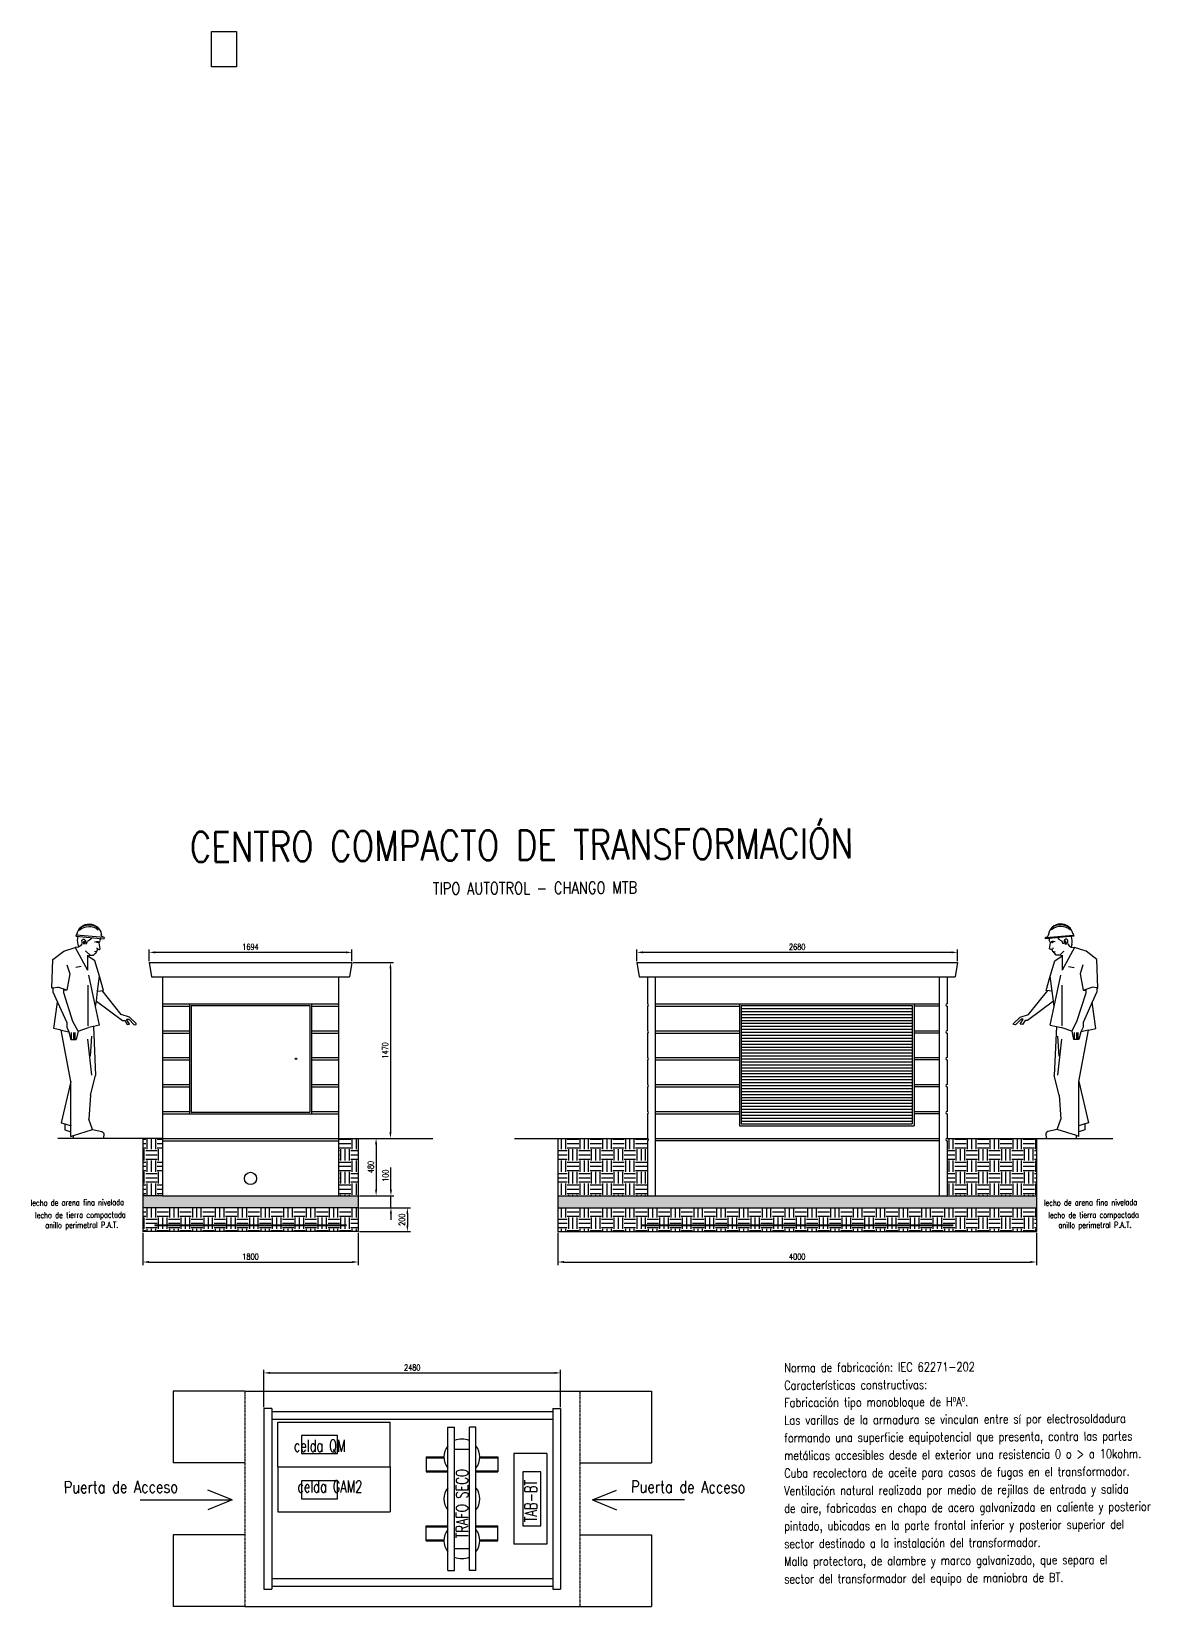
# Model space of a CAD drawing. Header units: millimetres. Extents: x 34002 to 70827, y 19117 to 33202.
# Drawn here: x 34002 to 43356, y 19407 to 32572 of the extents above; entities that cross this region are included whole.
import ezdxf

# ---------------------------------------------------------------- set-up
doc = ezdxf.new("R2010")
doc.units = ezdxf.units.MM
doc.linetypes.add('HIDDEN2', pattern=[4.7625, 3.175, -1.5875])
doc.layers.add('DIM1-25', color=7, linetype='Continuous')
doc.layers.add('Textos catenaria', color=7, linetype='Continuous')
doc.styles.add('SIMPLEX', font='simplex.shx', dxfattribs={"width": 0.75})
doc.styles.add('STYLE-MSF', font='simplex.shx', dxfattribs={"width": 0.8})
doc.dimstyles.new('M_DIM1-20', dxfattribs={"dimscale": 20, "dimtxt": 2.5, "dimasz": 2.5, "dimexe": 1.25, "dimexo": 0.5, "dimgap": 1, "dimtad": 1, "dimdec": 1, "dimtxsty": 'STYLE-MSF', "dimcen": 2.5, "dimclrd": 8, "dimclre": 8, "dimclrt": 3, "dimaunit": 1, "dimadec": 1, "dimazin": 2, "dimtfac": 1, "dimtdec": 1, "dimtmove": 0, "dimatfit": 3, "dimfxl": 1, "dimlwd": -1, "dimlwe": -1, "dimarcsym": 0})
picture_1 = doc.add_image_def('image2.jpg', size_in_pixel=(2331, 1646))

# ---------------------------------------------------------------- blocks, each defined once
blk = doc.blocks.new('centro compacto vista frontal')
at = {"color": 4}
for p, q in [((-847, 1805), (847, 1805)), ((-847, 1805), (-827, 1685)), ((847, 1805), (827, 1685)), ((-827, 1685), (827, 1685)), ((-735, 1685), (-735, -145)), ((735, 1685), (735, -145)), ((-735, 1460), (735, 1460)), ((-510, 1460), (-510, 540)), ((510, 1460), (510, 540)), ((-735, 1440), (-510, 1440)), ((-495, 1445), (-495, 555)), ((-495, 1445), (495, 1445)), ((495, 1445), (495, 555)), ((510, 1440), (735, 1440)), ((-735, 1235), (-510, 1235)), ((-735, 1215), (-510, 1215)), ((510, 1235), (735, 1235)), ((510, 1215), (735, 1215)), ((-735, 1010), (-510, 1010)), ((-735, 990), (-510, 990)), ((510, 1010), (735, 1010)), ((510, 990), (735, 990)), ((-735, 785), (-510, 785)), ((-735, 765), (-510, 765)), ((510, 785), (735, 785)), ((510, 765), (735, 765)), ((-735, 560), (-510, 560)), ((-735, 540), (-510, 540)), ((-510, 540), (510, 540)), ((-495, 555), (495, 555)), ((510, 560), (735, 560)), ((510, 540), (735, 540)), ((-735, 335), (735, 335)), ((-735, 315), (735, 315)), ((-735, -145), (735, -145))]:
    blk.add_line(p, q, dxfattribs=at)
for centre, radius in [((380, 1000), 5.9), ((0, 0), 51)]:
    blk.add_circle(centre, radius, dxfattribs=at)
blk = doc.blocks.new('centro compacto vista lateral')
at = {"color": 4}
for p, q in [((-87.5, 1950), (2592.5, 1950)), ((-87.5, 1950), (-67.5, 1830)), ((2592.5, 1950), (2572.5, 1830)), ((-67.5, 1830), (2572.5, 1830)), ((0, 1830), (0, 1605)), ((65, 1830), (65, 0)), ((2440, 1830), (2440, 0)), ((2505, 1830), (2505, 1605)), ((0, 1585), (0, 1380)), ((65, 1605), (2440, 1605)), ((65, 1585), (770, 1585)), ((770, 1605), (770, 585)), ((785, 1590), (2215, 1590)), ((785, 1590), (785, 600)), ((2215, 1590), (2215, 600)), ((2230, 1605), (2230, 585)), ((2440, 1585), (2230, 1585)), ((2505, 1585), (2505, 1380)), ((785, 1565.25), (2215, 1565.25)), ((785, 1540.5), (2215, 1540.5)), ((785, 1515.75), (2215, 1515.75)), ((785, 1491), (2215, 1491)), ((785, 1466.25), (2215, 1466.25)), ((0, 1360), (0, 1155)), ((65, 1380), (770, 1380)), ((65, 1360), (770, 1360)), ((785, 1441.5), (2215, 1441.5)), ((785, 1416.75), (2215, 1416.75)), ((785, 1392), (2215, 1392)), ((785, 1367.25), (2215, 1367.25)), ((785, 1342.5), (2215, 1342.5)), ((785, 1317.75), (2215, 1317.75)), ((2230, 1380), (2440, 1380)), ((2440, 1360), (2230, 1360)), ((2505, 1360), (2505, 1155)), ((785, 1293), (2215, 1293)), ((785, 1268.25), (2215, 1268.25)), ((785, 1243.5), (2215, 1243.5)), ((785, 1218.75), (2215, 1218.75)), ((785, 1194), (2215, 1194)), ((0, 1135), (0, 930)), ((65, 1155), (770, 1155)), ((65, 1135), (770, 1135)), ((785, 1169.25), (2215, 1169.25)), ((785, 1144.5), (2215, 1144.5)), ((785, 1119.75), (2215, 1119.75)), ((785, 1095), (2215, 1095)), ((785, 1070.25), (2215, 1070.25)), ((2230, 1155), (2440, 1155)), ((2440, 1135), (2230, 1135)), ((2505, 1135), (2505, 930)), ((65, 930), (770, 930)), ((785, 1045.5), (2215, 1045.5)), ((785, 1020.75), (2215, 1020.75)), ((785, 996), (2215, 996)), ((785, 971.25), (2215, 971.25)), ((785, 946.5), (2215, 946.5)), ((785, 921.75), (2215, 921.75)), ((2230, 930), (2440, 930)), ((0, 910), (0, 705)), ((65, 910), (770, 910)), ((785, 897), (2215, 897)), ((785, 872.25), (2215, 872.25)), ((785, 847.5), (2215, 847.5)), ((785, 822.75), (2215, 822.75)), ((785, 798), (2215, 798)), ((2440, 910), (2230, 910)), ((2505, 910), (2505, 705)), ((0, 685), (0, 480)), ((65, 705), (770, 705)), ((65, 685), (770, 685)), ((785, 773.25), (2215, 773.25)), ((785, 748.5), (2215, 748.5)), ((785, 723.75), (2215, 723.75)), ((785, 699), (2215, 699)), ((785, 674.25), (2215, 674.25)), ((2230, 705), (2440, 705)), ((2440, 685), (2230, 685)), ((2505, 685), (2505, 480)), ((770, 585), (2230, 585)), ((785, 649.5), (2215, 649.5)), ((785, 624.75), (2215, 624.75)), ((785, 600), (2215, 600)), ((0, 460), (0, 0)), ((65, 480), (2440, 480)), ((2440, 460), (65, 460)), ((2505, 460), (2505, 0)), ((0, 0), (2505, 0))]:
    blk.add_line(p, q, dxfattribs=at)
for centre, start, end in [((0, 1595), 270, 90), ((2505, 1595), 90, 270), ((0, 1370), 270, 90), ((2505, 1370), 90, 270), ((0, 1145), 270, 90), ((2505, 1145), 90, 270), ((0, 920), 270, 90), ((2505, 920), 90, 270), ((0, 695), 270, 90), ((2505, 695), 90, 270), ((0, 470), 270, 90), ((2505, 470), 90, 270)]:
    blk.add_arc(centre, 10, start, end, dxfattribs=at)
blk = doc.blocks.new('hombre')
at = {"color": 7}
for p, q in [((-20, 1689), (-258, 1669)), ((-226, 1656), (-221, 1672)), ((-215, 1635), (-226, 1656)), ((-224, 1585), (-215, 1635)), ((-215, 1579), (-224, 1585)), ((-206, 1582), (-215, 1579)), ((-199, 1571), (-206, 1582)), ((-38, 1622), (-43, 1598)), ((-43, 1598), (-14, 1595)), ((81, 1565), (-14, 1595)), ((-219, 1355), (-179, 1485)), ((-197, 1560), (-199, 1571)), ((-189, 1560), (-197, 1560)), ((-189, 1550), (-189, 1560)), ((-181, 1546), (-189, 1550)), ((-169, 1530), (-181, 1546)), ((-179, 1485), (-119, 1525)), ((-139, 1530), (-169, 1530)), ((-119, 1525), (-139, 1530)), ((54, 1450), (31, 1375)), ((171, 1495), (81, 1565)), ((181, 1255), (171, 1495)), ((-251, 1237), (-219, 1355)), ((-185, 1103), (-129, 1365)), ((31, 1375), (56, 1240)), ((-202, 1229), (-251, 1237)), ((-192, 1148), (-202, 1229)), ((56, 1240), (131, 1265)), ((56, 1240), (81, 1235)), ((171, 1257), (131, 1265)), ((172, 1225), (132, 1137)), ((171, 1257), (172, 1225)), ((171, 1257), (181, 1255)), ((-219, 946), (-185, 1103)), ((-185, 1103), (-192, 1148)), ((164, 917), (132, 1137)), ((-219, 946), (-167, 935)), ((-167, 935), (-184, 526)), ((-167, 935), (-126, 927)), ((-39, 895), (-126, 927)), ((21, 476), (101, 904)), ((101, 904), (37, 890)), ((101, 904), (164, 917)), ((-143, 362), (-184, 526)), ((21, 476), (101, 130)), ((-143, 362), (-129, 160)), ((-160, 75), (-129, 160)), ((-255, 27), (-250, 0)), ((-160, 75), (-237, 56)), ((21, 16), (0, 23)), ((0, 0), (0, 23)), ((71, 70), (21, 55)), ((21, 16), (21, 55)), ((101, 130), (71, 121)), ((71, 121), (71, 70))]:
    blk.add_line(p, q, dxfattribs=at)
at = {"color": 8}
for p, q in [((-256, 1679), (-24, 1699)), ((-206, 1645), (-210, 1643)), ((-210, 1643), (-205, 1638)), ((-192, 1645), (-206, 1645)), ((-206, 1582), (-197, 1585)), ((-205, 1638), (-199, 1637)), ((-199, 1637), (-192, 1641)), ((-195, 1593), (-197, 1585)), ((-176, 1643), (-192, 1645)), ((-14, 1595), (-119, 1405)), ((-112, 1630), (-115, 1644)), ((-102, 1630), (-112, 1630)), ((-189, 1560), (-176, 1563)), ((-107, 1561), (-139, 1530)), ((-119, 1530), (-119, 1405)), ((-107, 1561), (-101, 1565)), ((-202, 1229), (-219, 1355)), ((-65, 1437), (-19, 1428)), ((-399, 1035), (-239, 1235)), ((-121, 1280), (-121, 940)), ((4, 977), (81, 1217)), ((81, 1217), (81, 1248)), ((-192, 1148), (-409, 985)), ((132, 1137), (56, 969)), ((-525, 951), (-524, 960)), ((-509, 950), (-525, 951)), ((-524, 960), (-469, 1014)), ((-462, 995), (-509, 950)), ((-470, 955), (-444, 995)), ((-450, 953), (-470, 955)), ((-469, 1014), (-399, 1035)), ((-444, 995), (-462, 995)), ((-429, 985), (-450, 953)), ((-409, 985), (-429, 985)), ((-39, 895), (4, 977)), ((56, 929), (37, 890)), ((56, 969), (56, 929)), ((-143, 687), (-155, 853)), ((-155, 528), (-121, 829)), ((-39, 895), (-23, 825)), ((22, 825), (-23, 825)), ((-15, 825), (-15, 885)), ((0, 885), (0, 825)), ((15, 825), (15, 885)), ((37, 890), (22, 825)), ((21, 55), (21, 476)), ((0, 23), (-160, 75)), ((71, 121), (20, 105))]:
    blk.add_line(p, q, dxfattribs=at)
for centre, radius, start, end in [((-131, 1662), 123, 48.4267, 129.2861), ((-130, 1648), 123, 48.4267, 129.2861), ((-61, 1762), 129, 224.1926, 245.5489), ((-8, 1636), 94.2, 166.0745, 183.4723), ((-84, 1652), 13.1, 355.792, 151.3663), ((-92, 1647), 20.9, 262.3114, 10.5051), ((-94, 1642), 7.44, 269.3833, 93.9255), ((-22, 1645), 51.5, 200.6645, 246.1325)]:
    blk.add_arc(centre, radius, start, end, dxfattribs=at)
at = {"color": 7}
blk.add_arc((-231, 32), 25, 104.0362, 191.3099, dxfattribs=at)
at = {"layer": 'DIM1-25'}
for p, q in [((-30, 1714), (-20, 1689)), ((-258, 1669), (-259, 1679)), ((-256, 1679), (-259, 1679)), ((-233, 1708), (-234, 1701))]:
    blk.add_line(p, q, dxfattribs=at)
for centre, radius, start, end in [((-131, 1688), 104, 13.9953, 168.9783), ((-258, 1704), 25, 275, 352.5826), ((-165, 1651), 130, 346.8065, 16.2957)]:
    blk.add_arc(centre, radius, start, end, dxfattribs=at)
blk = doc.blocks.new('*D4')
at = {"color": 8, "transparency": 16777216}
for p, q in [((34933, 22530), (34933, 22261)), ((36733, 22530), (36733, 22261)), ((34983, 22286), (36683, 22286))]:
    blk.add_line(p, q, dxfattribs=at)
for points in [[(34983, 22295), (34983, 22278), (34933, 22286)], [(36683, 22295), (36683, 22278), (36733, 22286)]]:
    blk.add_solid(points, dxfattribs=at)
at = {"layer": 'Defpoints', "color": 0, "transparency": 16777216}
for p in [(34933, 22540), (36733, 22540), (36733, 22286)]:
    blk.add_point(p, dxfattribs=at)
at = {"color": 3, "transparency": 16777216, "insert": (35833, 22331), "char_height": 50, "attachment_point": 5, "style": 'STYLE-MSF'}
blk.add_mtext('1800', dxfattribs=at)
blk = doc.blocks.new('*D5')
at = {"color": 8, "transparency": 16777216}
for p, q in [((36743, 23320), (36908, 23320)), ((36883, 23270), (36883, 22890)), ((36743, 22840), (36908, 22840))]:
    blk.add_line(p, q, dxfattribs=at)
for points in [[(36874, 23270), (36891, 23270), (36883, 23320)], [(36874, 22890), (36891, 22890), (36883, 22840)]]:
    blk.add_solid(points, dxfattribs=at)
at = {"layer": 'Defpoints', "color": 0, "transparency": 16777216}
for p in [(36733, 23320), (36733, 22840), (36883, 22840)]:
    blk.add_point(p, dxfattribs=at)
at = {"color": 3, "transparency": 16777216, "insert": (36838, 23080), "char_height": 50, "attachment_point": 5, "rotation": 90, "style": 'STYLE-MSF'}
blk.add_mtext('480', dxfattribs=at)
blk = doc.blocks.new('*D6')
at = {"color": 8, "transparency": 16777216}
for p, q in [((37007, 22890), (37007, 23075)), ((36743, 22840), (37032, 22840)), ((37007, 22740), (37007, 22840)), ((36743, 22740), (37032, 22740)), ((37007, 22690), (37007, 22640))]:
    blk.add_line(p, q, dxfattribs=at)
for points in [[(36998, 22890), (37015, 22890), (37007, 22840)], [(36998, 22690), (37015, 22690), (37007, 22740)]]:
    blk.add_solid(points, dxfattribs=at)
at = {"layer": 'Defpoints', "color": 0, "transparency": 16777216}
for p in [(36733, 22840), (37007, 22840), (36733, 22740)]:
    blk.add_point(p, dxfattribs=at)
at = {"color": 3, "transparency": 16777216, "insert": (36962, 23008), "char_height": 50, "attachment_point": 5, "rotation": 90, "style": 'STYLE-MSF'}
blk.add_mtext('100', dxfattribs=at)
blk = doc.blocks.new('*D7')
at = {"color": 8, "transparency": 16777216}
for p, q in [((36753, 22740), (37169, 22740)), ((37144, 22690), (37144, 22590)), ((36743, 22540), (37169, 22540))]:
    blk.add_line(p, q, dxfattribs=at)
for points in [[(37136, 22690), (37152, 22690), (37144, 22740)], [(37136, 22590), (37152, 22590), (37144, 22540)]]:
    blk.add_solid(points, dxfattribs=at)
at = {"layer": 'Defpoints', "color": 0, "transparency": 16777216}
for p in [(36743, 22740), (36733, 22540), (37144, 22540)]:
    blk.add_point(p, dxfattribs=at)
at = {"color": 3, "transparency": 16777216, "insert": (37099, 22640), "char_height": 50, "attachment_point": 5, "rotation": 90, "style": 'STYLE-MSF'}
blk.add_mtext('200', dxfattribs=at)
blk = doc.blocks.new('*D8')
at = {"color": 8, "transparency": 16777216}
for p, q in [((38403, 22530), (38403, 22261)), ((42403, 22530), (42403, 22261)), ((38453, 22286), (42353, 22286))]:
    blk.add_line(p, q, dxfattribs=at)
for points in [[(38453, 22295), (38453, 22278), (38403, 22286)], [(42353, 22295), (42353, 22278), (42403, 22286)]]:
    blk.add_solid(points, dxfattribs=at)
at = {"layer": 'Defpoints', "color": 0, "transparency": 16777216}
for p in [(38403, 22540), (42403, 22540), (42403, 22286)]:
    blk.add_point(p, dxfattribs=at)
at = {"color": 3, "transparency": 16777216, "insert": (40403, 22331), "char_height": 50, "attachment_point": 5, "style": 'STYLE-MSF'}
blk.add_mtext('4000', dxfattribs=at)
blk = doc.blocks.new('*D9')
at = {"color": 8, "transparency": 16777216}
for p, q in [((34986, 24800), (34986, 24900)), ((36680, 24800), (36680, 24900)), ((35036, 24875), (36630, 24875))]:
    blk.add_line(p, q, dxfattribs=at)
for points in [[(35036, 24883), (35036, 24866), (34986, 24875)], [(36630, 24883), (36630, 24866), (36680, 24875)]]:
    blk.add_solid(points, dxfattribs=at)
at = {"layer": 'Defpoints', "color": 0, "transparency": 16777216}
for p in [(34986, 24790), (36680, 24875), (36680, 24790)]:
    blk.add_point(p, dxfattribs=at)
at = {"color": 3, "transparency": 16777216, "insert": (35833, 24920), "char_height": 50, "attachment_point": 5, "style": 'STYLE-MSF'}
blk.add_mtext('1694', dxfattribs=at)
blk = doc.blocks.new('*D10')
at = {"color": 8, "transparency": 16777216}
for p, q in [((39063, 24800), (39063, 24900)), ((41743, 24800), (41743, 24900)), ((39113, 24875), (41693, 24875))]:
    blk.add_line(p, q, dxfattribs=at)
for points in [[(39113, 24883), (39113, 24866), (39063, 24875)], [(41693, 24883), (41693, 24866), (41743, 24875)]]:
    blk.add_solid(points, dxfattribs=at)
at = {"layer": 'Defpoints', "color": 0, "transparency": 16777216}
for p in [(39063, 24790), (41743, 24875), (41743, 24790)]:
    blk.add_point(p, dxfattribs=at)
at = {"color": 3, "transparency": 16777216, "insert": (40403, 24920), "char_height": 50, "attachment_point": 5, "style": 'STYLE-MSF'}
blk.add_mtext('2680', dxfattribs=at)
blk = doc.blocks.new('*D11')
at = {"color": 8, "transparency": 16777216}
for p, q in [((36690, 24790), (37028, 24790)), ((37003, 24740), (37003, 23370)), ((36690, 23320), (37028, 23320))]:
    blk.add_line(p, q, dxfattribs=at)
for points in [[(36994, 24740), (37011, 24740), (37003, 24790)], [(36994, 23370), (37011, 23370), (37003, 23320)]]:
    blk.add_solid(points, dxfattribs=at)
at = {"layer": 'Defpoints', "color": 0, "transparency": 16777216}
for p in [(36680, 24790), (36680, 23320), (37003, 23320)]:
    blk.add_point(p, dxfattribs=at)
at = {"color": 3, "transparency": 16777216, "insert": (36958, 24055), "char_height": 50, "attachment_point": 5, "rotation": 90, "style": 'STYLE-MSF'}
blk.add_mtext('1470', dxfattribs=at)
blk = doc.blocks.new('centro compacto de transformación layout')
at = {"color": 6}
for p, q in [((65, 0), (0, 0)), ((0, 0), (0, -1510)), ((65, 0), (65, -1510)), ((65, -25), (2415, -25)), ((65, -90), (2415, -90)), ((115, -488), (115, -113)), ((115, -113), (1055, -113)), ((1055, -488), (1055, -113)), ((2415, 0), (2415, -1510)), ((2415, 0), (2480, 0)), ((2480, 0), (2480, -1510)), ((1537, -1355), (1537, -155)), ((1537, -155), (1592, -155)), ((1592, -1355), (1592, -155)), ((1717, -1355), (1717, -155)), ((1772, -155), (1717, -155)), ((1772, -1355), (1772, -155)), ((1592, -340), (1717, -340)), ((2090, -377), (2090, -1133)), ((2365, -377), (2090, -377)), ((2365, -377), (2365, -1133)), ((115, -488), (1055, -488)), ((115, -488), (115, -863)), ((1055, -488), (1055, -863)), ((1355, -405), (1505, -405)), ((1355, -405), (1355, -530)), ((1355, -413), (1505, -413)), ((1355, -522), (1537, -522)), ((1772, -522), (1955, -522)), ((1805, -405), (1955, -405)), ((1805, -413), (1955, -413)), ((1955, -405), (1955, -530)), ((1355, -530), (1537, -530)), ((1772, -530), (1955, -530)), ((115, -863), (1055, -863)), ((1355, -980), (1537, -980)), ((1355, -1105), (1355, -980)), ((1355, -988), (1537, -988)), ((1772, -980), (1955, -980)), ((1772, -988), (1955, -988)), ((1955, -1105), (1955, -980)), ((1355, -1097), (1505, -1097)), ((1355, -1105), (1505, -1105)), ((1592, -1170), (1717, -1170)), ((1805, -1097), (1955, -1097)), ((1805, -1105), (1955, -1105)), ((2365, -1133), (2090, -1133)), ((65, -1420), (2415, -1420)), ((1537, -1355), (1592, -1355)), ((1772, -1355), (1717, -1355)), ((0, -1510), (65, -1510)), ((65, -1485), (2415, -1485)), ((2415, -1510), (2480, -1510))]:
    blk.add_line(p, q, dxfattribs=at)
at = {"color": 5}
for points in [[(615, -375), (615, -225), (315, -225), (315, -375)], [(615, -755), (615, -605), (315, -605), (315, -755)], [(2315, -530), (2165, -530), (2165, -980), (2315, -980)]]:
    blk.add_lwpolyline(points, close=True, dxfattribs=at)
at = {"color": 6}
for centre, start, end in [((1655, -405), 65.3757, 114.6243), ((1655, -405), 141.5668, 218.4332), ((1655, -405), 321.5668, 38.4332), ((1655, -755), 141.5668, 218.4332), ((1655, -755), 321.5668, 38.4332), ((1655, -1105), 141.5668, 218.4332), ((1655, -1105), 321.5668, 38.4332), ((1655, -1105), 245.3757, 294.6243)]:
    blk.add_arc(centre, 150, start, end, dxfattribs=at)
at = {"layer": 'Textos catenaria', "color": 7, "style": 'SIMPLEX', "width": 0.7}
for s, p in [('celda QM', (250, -361)), ('celda GAM2', (280, -702))]:
    blk.add_text(s, height=100, dxfattribs=at).set_placement(p)
for s, p in [('TRAFO SECO', (1706, -1085)), ('TAB-BT', (2281, -950))]:
    blk.add_text(s, height=100, rotation=90, dxfattribs=at).set_placement(p)
blk = doc.blocks.new('*D28')
at = {"color": 8, "transparency": 16777216}
for p, q in [((35945, 21072), (35945, 21384)), ((35995, 21359), (38375, 21359)), ((38425, 21072), (38425, 21384))]:
    blk.add_line(p, q, dxfattribs=at)
for points in [[(35995, 21368), (35995, 21351), (35945, 21359)], [(38375, 21368), (38375, 21351), (38425, 21359)]]:
    blk.add_solid(points, dxfattribs=at)
at = {"layer": 'Defpoints', "color": 0, "transparency": 16777216}
for p in [(38425, 21359), (35945, 21062), (38425, 21062)]:
    blk.add_point(p, dxfattribs=at)
at = {"color": 3, "transparency": 16777216, "insert": (37185, 21404), "char_height": 50, "attachment_point": 5, "style": 'STYLE-MSF'}
blk.add_mtext('2480', dxfattribs=at)

msp = doc.modelspace()

# ---------------------------------------------------------------- hatches: boundary and pattern name
h = msp.add_hatch()
h.set_pattern_fill('EARTH', color=8, scale=15, style=0)
h.paths.add_polyline_path([(35098.23, 23320.066), (34933.23, 23320.066), (34933.23, 22840.066), (35098.23, 22840.066)])
h = msp.add_hatch()
h.set_pattern_fill('EARTH', color=8, scale=15, style=0)
h.paths.add_polyline_path([(36733.23, 23320.066), (36568.23, 23320.066), (36568.23, 22840.066), (36733.23, 22840.066)])
h = msp.add_hatch()
h.set_pattern_fill('EARTH', color=8, scale=15, style=0)
h.paths.add_polyline_path([(39150.371, 22840.066), (39150.371, 23300.066, 1), (39150.371, 23320.066), (38402.871, 23320.066), (38402.871, 22840.066)])
h = msp.add_hatch()
h.set_pattern_fill('EARTH', color=8, scale=15, style=0)
h.paths.add_polyline_path([(42402.871, 22840.066), (42402.871, 23320.066), (41655.371, 23320.066, 1), (41655.371, 23300.066), (41655.371, 22840.066)])
h = msp.add_hatch()
h.set_pattern_fill('AR-SAND', color=256, scale=0.5, style=0)
h.paths.add_polyline_path([(36733.23, 22740.066), (36733.23, 22840.066), (36568.23, 22840.066), (35098.23, 22840.066), (34933.23, 22840.066), (34933.23, 22740.066)])
h = msp.add_hatch()
h.set_pattern_fill('AR-SAND', color=256, scale=15, style=0)
h.paths.add_polyline_path([(39150.371, 22840.066), (38402.871, 22840.066), (38402.871, 22740.066), (42402.871, 22740.066), (42402.871, 22840.066), (41655.371, 22840.066)])
h = msp.add_hatch()
h.set_pattern_fill('AR-SAND', color=256, scale=0.5, style=0)
h.paths.add_polyline_path([(38402.871, 22840.066), (38402.871, 22740.066), (42402.871, 22740.066), (42402.871, 22840.066), (41655.371, 22840.066), (39150.371, 22840.066)])
h = msp.add_hatch()
h.set_pattern_fill('EARTH', color=8, scale=15, style=0)
h.paths.add_polyline_path([(34933.23, 22740.066), (34933.23, 22540.066), (36733.23, 22540.066), (36733.23, 22740.066)])
h = msp.add_hatch()
h.set_pattern_fill('EARTH', color=8, scale=15, style=0)
h.paths.add_polyline_path([(38402.871, 22740.066), (38402.871, 22540.066), (42402.871, 22540.066), (42402.871, 22740.066)])
for points in [[(35033.23, 22598.066), (35033.23, 22590.066), (36633.23, 22590.066), (36633.23, 22598.066)], [(39102.871, 22598.066), (39102.871, 22590.066), (41702.871, 22590.066), (41702.871, 22598.066)]]:
    msp.add_hatch(color=1).paths.add_polyline_path(points)

# ---------------------------------------------------------------- linework, layer by layer
for p, q in [((35098.23, 23320.066), (34221.75, 23320.066)), ((34933.23, 23320.066), (34933.23, 22540.066)), ((36568.23, 23320.066), (37357.459, 23320.066)), ((36733.23, 23320.066), (36733.23, 22540.066)), ((38039.414, 23320.066), (39150.371, 23320.066)), ((38402.871, 23320.066), (38402.871, 22540.066)), ((41655.371, 23320.066), (43041.262, 23320.066)), ((42402.871, 23320.066), (42402.871, 22540.066)), ((35098.23, 22840.066), (34933.23, 22840.066)), ((36568.23, 22840.066), (36733.23, 22840.066)), ((38402.871, 22840.066), (39150.371, 22840.066)), ((41655.371, 22840.066), (42402.871, 22840.066)), ((36733.23, 22740.066), (34933.23, 22740.066)), ((38402.871, 22740.066), (42402.871, 22740.066)), ((36733.23, 22540.066), (34933.23, 22540.066)), ((38402.871, 22540.066), (42402.871, 22540.066)), ((34909.449, 20296.829), (35679.73, 20296.829)), ((35679.73, 20296.829), (35477.434, 20378.467)), ((35679.73, 20296.829), (35477.434, 20215.191)), ((38690.771, 20296.829), (38893.067, 20378.467)), ((39461.052, 20296.829), (38690.771, 20296.829)), ((38690.771, 20296.829), (38893.067, 20215.191))]:
    msp.add_line(p, q)
at = {"color": 1}
for p, q in [((35033.23, 22598.066), (35033.23, 22590.066)), ((35033.23, 22598.066), (36633.23, 22598.066)), ((35033.23, 22590.066), (36633.23, 22590.066)), ((36633.23, 22598.066), (36633.23, 22590.066)), ((39102.871, 22598.066), (39102.871, 22590.066)), ((39102.871, 22598.066), (41702.871, 22598.066)), ((39102.871, 22590.066), (41702.871, 22590.066)), ((41702.871, 22598.066), (41702.871, 22590.066))]:
    msp.add_line(p, q, dxfattribs=at)
at = {"color": 8}
for p, q in [((35185.251, 21206.553), (35185.251, 20606.553)), ((35785.251, 21206.553), (35185.251, 21206.553)), ((35785.251, 21206.553), (38585.251, 21206.553)), ((38585.251, 21206.553), (39185.251, 21206.553)), ((39185.251, 21206.553), (39185.251, 20606.553)), ((35785.251, 20606.553), (35185.251, 20606.553)), ((38585.251, 20606.553), (39185.251, 20606.553)), ((35185.251, 20006.553), (35185.251, 19406.553)), ((35785.251, 20006.553), (35185.251, 20006.553)), ((38585.251, 20006.553), (39185.251, 20006.553)), ((39185.251, 20006.553), (39185.251, 19406.553)), ((35785.251, 19406.553), (35185.251, 19406.553)), ((35785.251, 19406.553), (38585.251, 19406.553)), ((38585.251, 19406.553), (39185.251, 19406.553))]:
    msp.add_line(p, q, dxfattribs=at)
at = {"color": 8, "linetype": 'HIDDEN2', "ltscale": 0.05}
for p, q in [((35785.251, 21206.553), (35785.251, 19406.553)), ((38585.251, 21206.553), (38585.251, 19406.553))]:
    msp.add_line(p, q, dxfattribs=at)

# ---------------------------------------------------------------- block references
at = {"xscale": -1}
msp.add_blockref('hombre', (34352.506, 23320.066), dxfattribs=at)
for name, p in [('hombre', (42736.453, 23320.066)), ('centro compacto vista frontal', (35833.23, 22985.066)), ('centro compacto vista lateral', (39150.371, 22840.066)), ('centro compacto de transformación layout', (35945.251, 21061.553))]:
    msp.add_blockref(name, p)

# ---------------------------------------------------------------- texts
at = {"layer": 'Textos catenaria', "style": 'SIMPLEX', "width": 0.8}
for s, height, rotation, p in [('CENTRO COMPACTO DE TRANSFORMACIÓN', 250, 0.3193416, (35324.86, 25630.577)), ('TIPO AUTOTROL - CHANGO MTB', 100, 0.3193416, (37357.492, 25357.742)), ('lecho de arena fina nivelada', 50, 0.3193416, (33995.544, 22756.369)), ('lecho de arena fina nivelada', 50, 0.3193416, (42465.37, 22756.369)), ('lecho de tierra compactada', 50, 0.3193416, (34032.358, 22652.577)), ('lecho de tierra compactada', 50, 0.3193416, (42502.184, 22652.577)), ('anillo perimetral P.A.T.', 50, 0.3193416, (34117.719, 22568.659)), ('anillo perimetral P.A.T.', 50, 0.3193416, (42587.545, 22568.659)), ('Norma de fabricación: IEC 62271-202', 75, 0.3193416, (40294.159, 21364.877)), ('Características constructivas:', 75, 0.3193416, (40294.159, 21218.023)), ('Fabricación tipo monobloque de HºAº.', 75, 0.3193416, (40294.159, 21073.822)), ('Las varillas de la armadura se vinculan entre sí por electrosoldadura', 75, 0.3193416, (40294.159, 20926.337)), ('formando una superficie equipotencial que presenta, contra las partes', 75, 0.3193416, (40294.159, 20778.851)), ('metálicas accesibles desde el exterior una resistencia 0 o > a 10kohm.', 75, 0.3193416, (40294.159, 20631.366)), ('Cuba recolectora de aceite para casos de fugas en el transformador.', 75, 0.3193416, (40294.159, 20483.881)), ('Puerta de Acceso', 100, 0.3193416, (34271.393, 20352.779)), ('Puerta de Acceso', 100, 359.6806584, (39013.411, 20358.83)), ('Ventilación natural realizada por medio de rejillas de entrada y salida', 75, 0.3193416, (40294.159, 20336.396)), ('de aire, fabricadas en chapa de acero galvanizada en caliente y posterior', 75, 0.3193416, (40294.159, 20188.911)), ('pintado, ubicadas en la parte frontal inferior y posterior superior del', 75, 0.3193416, (40294.159, 20041.425)), ('sector destinado a la instalación del transformador.', 75, 0.3193416, (40294.159, 19893.94)), ('Malla protectora, de alambre y marco galvanizado, que separa el', 75, 0.3193416, (40294.159, 19746.455)), ('sector del transformador del equipo de maniobra de BT.', 75, 0.3193416, (40294.159, 19598.97))]:
    msp.add_text(s, height=height, rotation=rotation, dxfattribs=at).set_placement(p)

# ---------------------------------------------------------------- dimensions: what is measured, and where the dimension line sits
for base, p1, p2, picture, middle in [((36680.23, 24874.78), (34986.23, 24790.066), (36680.23, 24790.066), '*D9', (35833.23, 24919.78)), ((41742.871, 24874.78), (39062.871, 24790.066), (41742.871, 24790.066), '*D10', (40402.871, 24919.78)), ((36733.23, 22286.217), (34933.23, 22540.066), (36733.23, 22540.066), '*D4', (35833.23, 22331.217)), ((42402.871, 22286.217), (38402.871, 22540.066), (42402.871, 22540.066), '*D8', (40402.871, 22331.217)), ((38425.251, 21359.272), (35945.251, 21061.553), (38425.251, 21061.553), '*D28', (37185.251, 21404.272))]:
    dim = msp.add_linear_dim(base=base, p1=p1, p2=p2, dimstyle='M_DIM1-20')
    dim.commit()
    dim.dimension.update_dxf_attribs({"geometry": picture, "text_midpoint": middle})
for base, p1, p2, picture, middle in [((37002.623, 23320.066), (36680.23, 24790.066), (36680.23, 23320.066), '*D11', (36957.623, 24055.066)), ((36882.61, 22840.066), (36733.23, 23320.066), (36733.23, 22840.066), '*D5', (36837.61, 23080.066)), ((37006.605, 22840.066), (36733.23, 22740.066), (36733.23, 22840.066), '*D6', (36961.605, 23007.686)), ((37144.038, 22540.066), (36743.23, 22740.066), (36733.23, 22540.066), '*D7', (37099.038, 22640.066))]:
    dim = msp.add_linear_dim(base=base, p1=p1, p2=p2, angle=90, dimstyle='M_DIM1-20')
    dim.commit()
    dim.dimension.update_dxf_attribs({"geometry": picture, "text_midpoint": middle})

# ---------------------------------------------------------------- pictures from other files: only their frames are drawn
image = msp.add_image(picture_1, insert=(35714.676, 32276.457), size_in_units=(296.037, 209.042), rotation=90)
image.dxf.flags = 7

doc.saveas('drawing.dxf')
